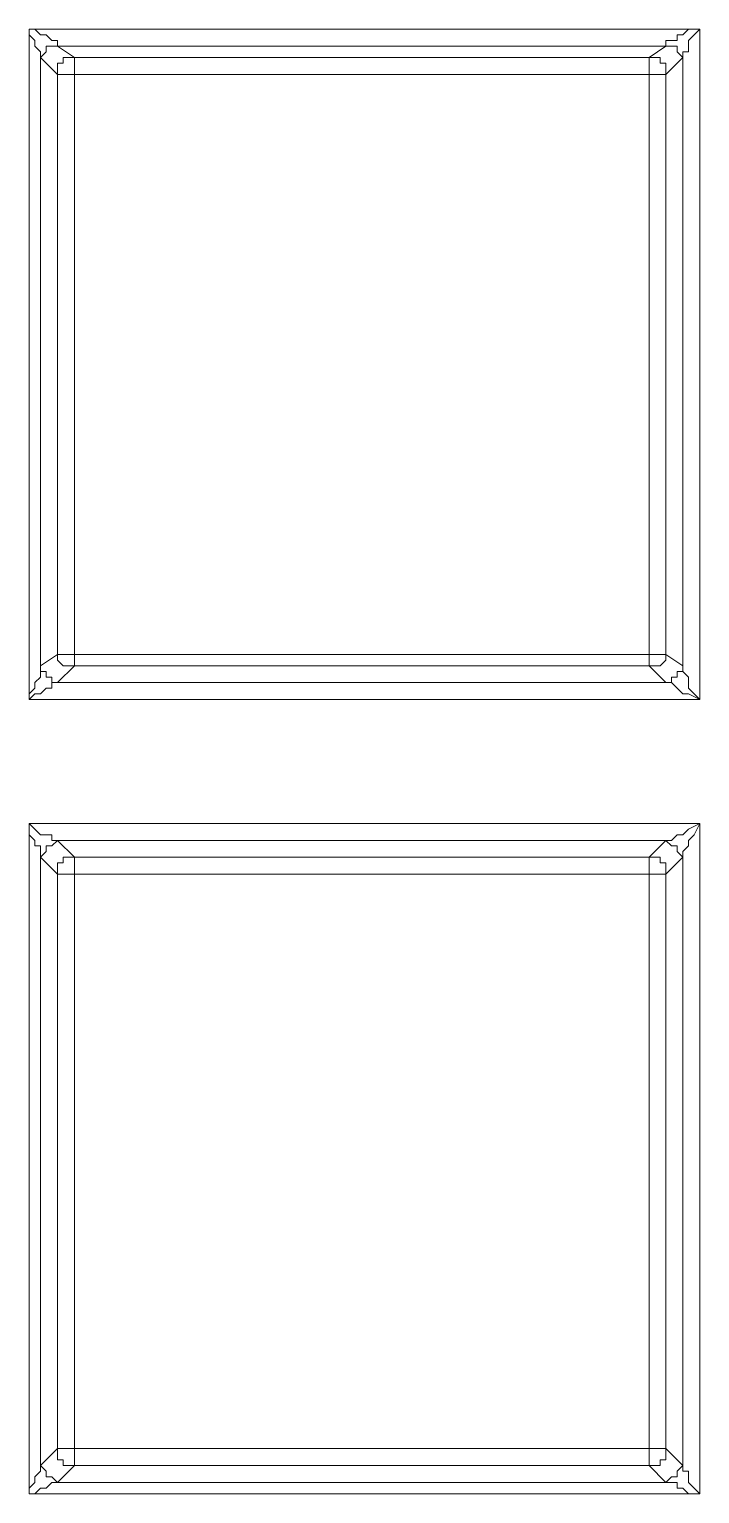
# Model space of a CAD drawing. Header units: centimetres. Extents: x -12.2 to 12.2, y -6.1 to 6.1.
# Drawn here: x -10.753 to -10.334, y -2.718 to -1.801 of the extents above; entities that cross this region are included whole.
import ezdxf

# ---------------------------------------------------------------- set-up
doc = ezdxf.new("R2010")
doc.units = ezdxf.units.CM
doc.header["$MEASUREMENT"] = 0
doc.layers.add('Camada 1', color=7, linetype='Continuous')

msp = doc.modelspace()

# ---------------------------------------------------------------- linework, layer by layer
at = {"layer": 'Camada 1', "lineweight": 9}
for points in [[(-10.75331, -1.80101), (-10.75331, -1.80101), (-10.33351, -1.80101), (-10.33351, -1.80101)], [(-10.75331, -2.22081), (-10.75331, -2.22081), (-10.75331, -1.80101), (-10.75331, -1.80101)], [(-10.33351, -1.80101), (-10.33351, -1.80101), (-10.33351, -2.22081), (-10.33351, -2.22081)], [(-10.35467, -1.81159), (-10.35467, -1.81159), (-10.73567, -1.81159), (-10.73567, -1.81159)], [(-10.73567, -1.81159), (-10.73567, -1.81159), (-10.72509, -1.81864), (-10.72509, -1.81864)], [(-10.36526, -1.81864), (-10.36526, -1.81864), (-10.35467, -1.81159), (-10.35467, -1.81159)], [(-10.74626, -1.81864), (-10.74626, -1.81864), (-10.74626, -2.19965), (-10.74626, -2.19965)], [(-10.73567, -1.82923), (-10.73567, -1.82923), (-10.74626, -1.81864), (-10.74626, -1.81864)], [(-10.72509, -1.81864), (-10.72509, -1.81864), (-10.36526, -1.81864), (-10.36526, -1.81864)], [(-10.34409, -1.81864), (-10.34409, -1.81864), (-10.35467, -1.82923), (-10.35467, -1.82923)], [(-10.34409, -2.19965), (-10.34409, -2.19965), (-10.34409, -1.81864), (-10.34409, -1.81864)], [(-10.73567, -2.19259), (-10.73567, -2.19259), (-10.73567, -1.82923), (-10.73567, -1.82923)], [(-10.72509, -1.82923), (-10.72509, -1.82923), (-10.72509, -2.19259), (-10.72509, -2.19259)], [(-10.36526, -1.82923), (-10.36526, -1.82923), (-10.72509, -1.82923), (-10.72509, -1.82923)], [(-10.36526, -2.19259), (-10.36526, -2.19259), (-10.36526, -1.82923), (-10.36526, -1.82923)], [(-10.35467, -1.82923), (-10.35467, -1.82923), (-10.35467, -2.19259), (-10.35467, -2.19259)], [(-10.74626, -2.19965), (-10.74626, -2.19965), (-10.73567, -2.19259), (-10.73567, -2.19259)], [(-10.72509, -2.19965), (-10.72509, -2.19965), (-10.73567, -2.21023), (-10.73567, -2.21023)], [(-10.72509, -2.19259), (-10.72509, -2.19259), (-10.36526, -2.19259), (-10.36526, -2.19259)], [(-10.36526, -2.19965), (-10.36526, -2.19965), (-10.72509, -2.19965), (-10.72509, -2.19965)], [(-10.35467, -2.21023), (-10.35467, -2.21023), (-10.36526, -2.19965), (-10.36526, -2.19965)], [(-10.35467, -2.19259), (-10.35467, -2.19259), (-10.34409, -2.19965), (-10.34409, -2.19965)], [(-10.73567, -2.21023), (-10.73567, -2.21023), (-10.35467, -2.21023), (-10.35467, -2.21023)], [(-10.33351, -2.22081), (-10.33351, -2.22081), (-10.75331, -2.22081), (-10.75331, -2.22081)], [(-10.75331, -2.29842), (-10.75331, -2.29842), (-10.33351, -2.29842), (-10.33351, -2.29842)], [(-10.75331, -2.71823), (-10.75331, -2.71823), (-10.75331, -2.29842), (-10.75331, -2.29842)], [(-10.33351, -2.29842), (-10.33351, -2.29842), (-10.33351, -2.71823), (-10.33351, -2.71823)], [(-10.35467, -2.30901), (-10.35467, -2.30901), (-10.73567, -2.30901), (-10.73567, -2.30901)], [(-10.73567, -2.30901), (-10.73567, -2.30901), (-10.72509, -2.31959), (-10.72509, -2.31959)], [(-10.36526, -2.31959), (-10.36526, -2.31959), (-10.35467, -2.30901), (-10.35467, -2.30901)], [(-10.74626, -2.31959), (-10.74626, -2.31959), (-10.74626, -2.70059), (-10.74626, -2.70059)], [(-10.73567, -2.33017), (-10.73567, -2.33017), (-10.74626, -2.31959), (-10.74626, -2.31959)], [(-10.72509, -2.31959), (-10.72509, -2.31959), (-10.36526, -2.31959), (-10.36526, -2.31959)], [(-10.34409, -2.31959), (-10.34409, -2.31959), (-10.35467, -2.33017), (-10.35467, -2.33017)], [(-10.34409, -2.70059), (-10.34409, -2.70059), (-10.34409, -2.31959), (-10.34409, -2.31959)], [(-10.73567, -2.69001), (-10.73567, -2.69001), (-10.73567, -2.33017), (-10.73567, -2.33017)], [(-10.36526, -2.33017), (-10.36526, -2.33017), (-10.72509, -2.33017), (-10.72509, -2.33017)], [(-10.72509, -2.33017), (-10.72509, -2.33017), (-10.72509, -2.69001), (-10.72509, -2.69001)], [(-10.36526, -2.69001), (-10.36526, -2.69001), (-10.36526, -2.33017), (-10.36526, -2.33017)], [(-10.35467, -2.33017), (-10.35467, -2.33017), (-10.35467, -2.69001), (-10.35467, -2.69001)], [(-10.74626, -2.70059), (-10.74626, -2.70059), (-10.73567, -2.69001), (-10.73567, -2.69001)], [(-10.72509, -2.69001), (-10.72509, -2.69001), (-10.36526, -2.69001), (-10.36526, -2.69001)], [(-10.35467, -2.69001), (-10.35467, -2.69001), (-10.34409, -2.70059), (-10.34409, -2.70059)], [(-10.72509, -2.70059), (-10.72509, -2.70059), (-10.73567, -2.71117), (-10.73567, -2.71117)], [(-10.36526, -2.70059), (-10.36526, -2.70059), (-10.72509, -2.70059), (-10.72509, -2.70059)], [(-10.35467, -2.71117), (-10.35467, -2.71117), (-10.36526, -2.70059), (-10.36526, -2.70059)], [(-10.73567, -2.71117), (-10.73567, -2.71117), (-10.35467, -2.71117), (-10.35467, -2.71117)], [(-10.33351, -2.71823), (-10.33351, -2.71823), (-10.75331, -2.71823), (-10.75331, -2.71823)]]:
    msp.add_open_spline(points, degree=3, dxfattribs=at)
for points, knots in [([(-10.74626, -1.81864), (-10.74626, -1.81864), (-10.74626, -1.81864), (-10.74626, -1.81864), (-10.74626, -1.81864), (-10.74626, -1.81512), (-10.74626, -1.81512), (-10.74626, -1.81512), (-10.74979, -1.81159), (-10.74979, -1.81159), (-10.74979, -1.81159), (-10.74979, -1.80806), (-10.74979, -1.80806), (-10.74979, -1.80806), (-10.75331, -1.80453), (-10.75331, -1.80453), (-10.75331, -1.80453), (-10.75331, -1.80101), (-10.75331, -1.80101)], [0, 0, 0, 0, 0.166667, 0.166667, 0.166667, 0.333333, 0.333333, 0.333333, 0.5, 0.5, 0.5, 0.666667, 0.666667, 0.666667, 0.833333, 0.833333, 0.833333, 1, 1, 1, 1]), ([(-10.75331, -1.80101), (-10.75331, -1.80101), (-10.74979, -1.80101), (-10.74979, -1.80101), (-10.74979, -1.80101), (-10.74626, -1.80453), (-10.74626, -1.80453), (-10.74626, -1.80453), (-10.74273, -1.80453), (-10.74273, -1.80453), (-10.74273, -1.80453), (-10.7392, -1.80806), (-10.7392, -1.80806), (-10.7392, -1.80806), (-10.73567, -1.80806), (-10.73567, -1.80806), (-10.73567, -1.80806), (-10.73567, -1.81159), (-10.73567, -1.81159)], [0, 0, 0, 0, 0.166667, 0.166667, 0.166667, 0.333333, 0.333333, 0.333333, 0.5, 0.5, 0.5, 0.666667, 0.666667, 0.666667, 0.833333, 0.833333, 0.833333, 1, 1, 1, 1]), ([(-10.35467, -1.81159), (-10.35467, -1.81159), (-10.35467, -1.81159), (-10.35467, -1.81159), (-10.35467, -1.81159), (-10.35467, -1.80806), (-10.35467, -1.80806), (-10.35467, -1.80806), (-10.35115, -1.80806), (-10.35115, -1.80806), (-10.35115, -1.80806), (-10.34762, -1.80806), (-10.34762, -1.80806), (-10.34762, -1.80806), (-10.34762, -1.80453), (-10.34762, -1.80453), (-10.34762, -1.80453), (-10.34409, -1.80453), (-10.34409, -1.80453), (-10.34409, -1.80453), (-10.34056, -1.80101), (-10.34056, -1.80101), (-10.34056, -1.80101), (-10.33351, -1.80101), (-10.33351, -1.80101)], [0, 0, 0, 0, 0.125, 0.125, 0.125, 0.25, 0.25, 0.25, 0.375, 0.375, 0.375, 0.5, 0.5, 0.5, 0.625, 0.625, 0.625, 0.75, 0.75, 0.75, 0.875, 0.875, 0.875, 1, 1, 1, 1]), ([(-10.33351, -1.80101), (-10.33351, -1.80101), (-10.33704, -1.80453), (-10.33704, -1.80453), (-10.33704, -1.80453), (-10.34056, -1.80806), (-10.34056, -1.80806), (-10.34056, -1.80806), (-10.34056, -1.81159), (-10.34056, -1.81159), (-10.34056, -1.81159), (-10.34056, -1.81512), (-10.34056, -1.81512), (-10.34056, -1.81512), (-10.34409, -1.81512), (-10.34409, -1.81512), (-10.34409, -1.81512), (-10.34409, -1.81864), (-10.34409, -1.81864)], [0, 0, 0, 0, 0.166667, 0.166667, 0.166667, 0.333333, 0.333333, 0.333333, 0.5, 0.5, 0.5, 0.666667, 0.666667, 0.666667, 0.833333, 0.833333, 0.833333, 1, 1, 1, 1]), ([(-10.74626, -1.81864), (-10.74626, -1.81864), (-10.74626, -1.81864), (-10.74626, -1.81864), (-10.74626, -1.81864), (-10.74273, -1.81512), (-10.74273, -1.81512), (-10.74273, -1.81512), (-10.74273, -1.81159), (-10.74273, -1.81159), (-10.74273, -1.81159), (-10.7392, -1.81159), (-10.7392, -1.81159), (-10.7392, -1.81159), (-10.73567, -1.81159), (-10.73567, -1.81159)], [0, 0, 0, 0, 0.2, 0.2, 0.2, 0.4, 0.4, 0.4, 0.6, 0.6, 0.6, 0.8, 0.8, 0.8, 1, 1, 1, 1]), ([(-10.34409, -1.81864), (-10.34409, -1.81864), (-10.34409, -1.81864), (-10.34409, -1.81864), (-10.34409, -1.81864), (-10.34762, -1.81512), (-10.34762, -1.81512), (-10.34762, -1.81512), (-10.34762, -1.81159), (-10.34762, -1.81159), (-10.34762, -1.81159), (-10.35115, -1.81159), (-10.35115, -1.81159), (-10.35115, -1.81159), (-10.35467, -1.81159), (-10.35467, -1.81159)], [0, 0, 0, 0, 0.2, 0.2, 0.2, 0.4, 0.4, 0.4, 0.6, 0.6, 0.6, 0.8, 0.8, 0.8, 1, 1, 1, 1]), ([(-10.73567, -1.82923), (-10.73567, -1.82923), (-10.73567, -1.8257), (-10.73567, -1.8257), (-10.73567, -1.8257), (-10.73567, -1.82217), (-10.73567, -1.82217), (-10.73567, -1.82217), (-10.73215, -1.82217), (-10.73215, -1.82217), (-10.73215, -1.82217), (-10.73215, -1.81864), (-10.73215, -1.81864), (-10.73215, -1.81864), (-10.72862, -1.81864), (-10.72862, -1.81864), (-10.72862, -1.81864), (-10.72509, -1.81864), (-10.72509, -1.81864)], [0, 0, 0, 0, 0.166667, 0.166667, 0.166667, 0.333333, 0.333333, 0.333333, 0.5, 0.5, 0.5, 0.666667, 0.666667, 0.666667, 0.833333, 0.833333, 0.833333, 1, 1, 1, 1]), ([(-10.72509, -1.82923), (-10.72509, -1.82923), (-10.72509, -1.8257), (-10.72509, -1.8257), (-10.72509, -1.8257), (-10.72509, -1.82217), (-10.72509, -1.82217), (-10.72509, -1.82217), (-10.72509, -1.81864), (-10.72509, -1.81864)], [0, 0, 0, 0, 0.333333, 0.333333, 0.333333, 0.666667, 0.666667, 0.666667, 1, 1, 1, 1]), ([(-10.35467, -1.82923), (-10.35467, -1.82923), (-10.35467, -1.8257), (-10.35467, -1.8257), (-10.35467, -1.8257), (-10.35467, -1.82217), (-10.35467, -1.82217), (-10.35467, -1.82217), (-10.3582, -1.82217), (-10.3582, -1.82217), (-10.3582, -1.82217), (-10.3582, -1.81864), (-10.3582, -1.81864), (-10.3582, -1.81864), (-10.36173, -1.81864), (-10.36173, -1.81864), (-10.36173, -1.81864), (-10.36526, -1.81864), (-10.36526, -1.81864)], [0, 0, 0, 0, 0.166667, 0.166667, 0.166667, 0.333333, 0.333333, 0.333333, 0.5, 0.5, 0.5, 0.666667, 0.666667, 0.666667, 0.833333, 0.833333, 0.833333, 1, 1, 1, 1]), ([(-10.36526, -1.82923), (-10.36526, -1.82923), (-10.36526, -1.8257), (-10.36526, -1.8257), (-10.36526, -1.8257), (-10.36526, -1.82217), (-10.36526, -1.82217), (-10.36526, -1.82217), (-10.36526, -1.81864), (-10.36526, -1.81864)], [0, 0, 0, 0, 0.333333, 0.333333, 0.333333, 0.666667, 0.666667, 0.666667, 1, 1, 1, 1]), ([(-10.73567, -1.82923), (-10.73567, -1.82923), (-10.73567, -1.82923), (-10.73567, -1.82923), (-10.73567, -1.82923), (-10.73215, -1.82923), (-10.73215, -1.82923), (-10.73215, -1.82923), (-10.72862, -1.82923), (-10.72862, -1.82923), (-10.72862, -1.82923), (-10.72509, -1.82923), (-10.72509, -1.82923)], [0, 0, 0, 0, 0.25, 0.25, 0.25, 0.5, 0.5, 0.5, 0.75, 0.75, 0.75, 1, 1, 1, 1]), ([(-10.36526, -1.82923), (-10.36526, -1.82923), (-10.36173, -1.82923), (-10.36173, -1.82923), (-10.36173, -1.82923), (-10.3582, -1.82923), (-10.3582, -1.82923), (-10.3582, -1.82923), (-10.35467, -1.82923), (-10.35467, -1.82923)], [0, 0, 0, 0, 0.333333, 0.333333, 0.333333, 0.666667, 0.666667, 0.666667, 1, 1, 1, 1]), ([(-10.75331, -2.22081), (-10.75331, -2.22081), (-10.75331, -2.21728), (-10.75331, -2.21728), (-10.75331, -2.21728), (-10.74979, -2.21376), (-10.74979, -2.21376), (-10.74979, -2.21376), (-10.74979, -2.21023), (-10.74979, -2.21023), (-10.74979, -2.21023), (-10.74626, -2.2067), (-10.74626, -2.2067), (-10.74626, -2.2067), (-10.74626, -2.20317), (-10.74626, -2.20317), (-10.74626, -2.20317), (-10.74626, -2.19965), (-10.74626, -2.19965)], [0, 0, 0, 0, 0.166667, 0.166667, 0.166667, 0.333333, 0.333333, 0.333333, 0.5, 0.5, 0.5, 0.666667, 0.666667, 0.666667, 0.833333, 0.833333, 0.833333, 1, 1, 1, 1]), ([(-10.74626, -2.19965), (-10.74626, -2.19965), (-10.74626, -2.20317), (-10.74626, -2.20317), (-10.74626, -2.20317), (-10.74273, -2.20317), (-10.74273, -2.20317), (-10.74273, -2.20317), (-10.74273, -2.2067), (-10.74273, -2.2067), (-10.74273, -2.2067), (-10.7392, -2.2067), (-10.7392, -2.2067), (-10.7392, -2.2067), (-10.7392, -2.21023), (-10.7392, -2.21023), (-10.7392, -2.21023), (-10.73567, -2.21023), (-10.73567, -2.21023)], [0, 0, 0, 0, 0.166667, 0.166667, 0.166667, 0.333333, 0.333333, 0.333333, 0.5, 0.5, 0.5, 0.666667, 0.666667, 0.666667, 0.833333, 0.833333, 0.833333, 1, 1, 1, 1]), ([(-10.73567, -2.19259), (-10.73567, -2.19259), (-10.73567, -2.19259), (-10.73567, -2.19259), (-10.73567, -2.19259), (-10.73567, -2.19612), (-10.73567, -2.19612), (-10.73567, -2.19612), (-10.73215, -2.19965), (-10.73215, -2.19965), (-10.73215, -2.19965), (-10.72862, -2.19965), (-10.72862, -2.19965), (-10.72862, -2.19965), (-10.72509, -2.19965), (-10.72509, -2.19965)], [0, 0, 0, 0, 0.2, 0.2, 0.2, 0.4, 0.4, 0.4, 0.6, 0.6, 0.6, 0.8, 0.8, 0.8, 1, 1, 1, 1]), ([(-10.73567, -2.19259), (-10.73567, -2.19259), (-10.73567, -2.19259), (-10.73567, -2.19259), (-10.73567, -2.19259), (-10.73215, -2.19259), (-10.73215, -2.19259), (-10.73215, -2.19259), (-10.72862, -2.19259), (-10.72862, -2.19259), (-10.72862, -2.19259), (-10.72509, -2.19259), (-10.72509, -2.19259)], [0, 0, 0, 0, 0.25, 0.25, 0.25, 0.5, 0.5, 0.5, 0.75, 0.75, 0.75, 1, 1, 1, 1]), ([(-10.72509, -2.19965), (-10.72509, -2.19965), (-10.72509, -2.19965), (-10.72509, -2.19965), (-10.72509, -2.19965), (-10.72509, -2.19612), (-10.72509, -2.19612), (-10.72509, -2.19612), (-10.72509, -2.19259), (-10.72509, -2.19259)], [0, 0, 0, 0, 0.333333, 0.333333, 0.333333, 0.666667, 0.666667, 0.666667, 1, 1, 1, 1]), ([(-10.36526, -2.19965), (-10.36526, -2.19965), (-10.36173, -2.19965), (-10.36173, -2.19965), (-10.36173, -2.19965), (-10.3582, -2.19965), (-10.3582, -2.19965), (-10.3582, -2.19965), (-10.35467, -2.19612), (-10.35467, -2.19612), (-10.35467, -2.19612), (-10.35467, -2.19259), (-10.35467, -2.19259)], [0, 0, 0, 0, 0.25, 0.25, 0.25, 0.5, 0.5, 0.5, 0.75, 0.75, 0.75, 1, 1, 1, 1]), ([(-10.36526, -2.19965), (-10.36526, -2.19965), (-10.36526, -2.19965), (-10.36526, -2.19965), (-10.36526, -2.19965), (-10.36526, -2.19612), (-10.36526, -2.19612), (-10.36526, -2.19612), (-10.36526, -2.19259), (-10.36526, -2.19259)], [0, 0, 0, 0, 0.333333, 0.333333, 0.333333, 0.666667, 0.666667, 0.666667, 1, 1, 1, 1]), ([(-10.36526, -2.19259), (-10.36526, -2.19259), (-10.36173, -2.19259), (-10.36173, -2.19259), (-10.36173, -2.19259), (-10.3582, -2.19259), (-10.3582, -2.19259), (-10.3582, -2.19259), (-10.35467, -2.19259), (-10.35467, -2.19259)], [0, 0, 0, 0, 0.333333, 0.333333, 0.333333, 0.666667, 0.666667, 0.666667, 1, 1, 1, 1]), ([(-10.35467, -2.21023), (-10.35467, -2.21023), (-10.35467, -2.21023), (-10.35467, -2.21023), (-10.35467, -2.21023), (-10.35115, -2.21023), (-10.35115, -2.21023), (-10.35115, -2.21023), (-10.35115, -2.2067), (-10.35115, -2.2067), (-10.35115, -2.2067), (-10.34762, -2.2067), (-10.34762, -2.2067), (-10.34762, -2.2067), (-10.34762, -2.20317), (-10.34762, -2.20317), (-10.34762, -2.20317), (-10.34409, -2.20317), (-10.34409, -2.20317), (-10.34409, -2.20317), (-10.34409, -2.19965), (-10.34409, -2.19965)], [0, 0, 0, 0, 0.142857, 0.142857, 0.142857, 0.285714, 0.285714, 0.285714, 0.428571, 0.428571, 0.428571, 0.571429, 0.571429, 0.571429, 0.714286, 0.714286, 0.714286, 0.857143, 0.857143, 0.857143, 1, 1, 1, 1]), ([(-10.34409, -2.19965), (-10.34409, -2.19965), (-10.34409, -2.19965), (-10.34409, -2.19965), (-10.34409, -2.19965), (-10.34409, -2.20317), (-10.34409, -2.20317), (-10.34409, -2.20317), (-10.34056, -2.2067), (-10.34056, -2.2067), (-10.34056, -2.2067), (-10.34056, -2.21023), (-10.34056, -2.21023), (-10.34056, -2.21023), (-10.34056, -2.21376), (-10.34056, -2.21376), (-10.34056, -2.21376), (-10.33704, -2.21728), (-10.33704, -2.21728), (-10.33704, -2.21728), (-10.33351, -2.22081), (-10.33351, -2.22081)], [0, 0, 0, 0, 0.142857, 0.142857, 0.142857, 0.285714, 0.285714, 0.285714, 0.428571, 0.428571, 0.428571, 0.571429, 0.571429, 0.571429, 0.714286, 0.714286, 0.714286, 0.857143, 0.857143, 0.857143, 1, 1, 1, 1]), ([(-10.73567, -2.21023), (-10.73567, -2.21023), (-10.73567, -2.21023), (-10.73567, -2.21023), (-10.73567, -2.21023), (-10.7392, -2.21023), (-10.7392, -2.21023), (-10.7392, -2.21023), (-10.7392, -2.21376), (-10.7392, -2.21376), (-10.7392, -2.21376), (-10.74273, -2.21376), (-10.74273, -2.21376), (-10.74273, -2.21376), (-10.74626, -2.21728), (-10.74626, -2.21728), (-10.74626, -2.21728), (-10.74979, -2.21728), (-10.74979, -2.21728), (-10.74979, -2.21728), (-10.75331, -2.22081), (-10.75331, -2.22081)], [0, 0, 0, 0, 0.142857, 0.142857, 0.142857, 0.285714, 0.285714, 0.285714, 0.428571, 0.428571, 0.428571, 0.571429, 0.571429, 0.571429, 0.714286, 0.714286, 0.714286, 0.857143, 0.857143, 0.857143, 1, 1, 1, 1]), ([(-10.33351, -2.22081), (-10.33351, -2.22081), (-10.34056, -2.21728), (-10.34056, -2.21728), (-10.34056, -2.21728), (-10.34409, -2.21728), (-10.34409, -2.21728), (-10.34409, -2.21728), (-10.34762, -2.21376), (-10.34762, -2.21376), (-10.34762, -2.21376), (-10.35115, -2.21023), (-10.35115, -2.21023), (-10.35115, -2.21023), (-10.35467, -2.21023), (-10.35467, -2.21023)], [0, 0, 0, 0, 0.2, 0.2, 0.2, 0.4, 0.4, 0.4, 0.6, 0.6, 0.6, 0.8, 0.8, 0.8, 1, 1, 1, 1]), ([(-10.74626, -2.31959), (-10.74626, -2.31959), (-10.74626, -2.31959), (-10.74626, -2.31959), (-10.74626, -2.31959), (-10.74626, -2.31606), (-10.74626, -2.31606), (-10.74626, -2.31606), (-10.74626, -2.31253), (-10.74626, -2.31253), (-10.74626, -2.31253), (-10.74979, -2.31253), (-10.74979, -2.31253), (-10.74979, -2.31253), (-10.74979, -2.30901), (-10.74979, -2.30901), (-10.74979, -2.30901), (-10.75331, -2.30548), (-10.75331, -2.30548), (-10.75331, -2.30548), (-10.75331, -2.29842), (-10.75331, -2.29842)], [0, 0, 0, 0, 0.142857, 0.142857, 0.142857, 0.285714, 0.285714, 0.285714, 0.428571, 0.428571, 0.428571, 0.571429, 0.571429, 0.571429, 0.714286, 0.714286, 0.714286, 0.857143, 0.857143, 0.857143, 1, 1, 1, 1]), ([(-10.75331, -2.29842), (-10.75331, -2.29842), (-10.74979, -2.30195), (-10.74979, -2.30195), (-10.74979, -2.30195), (-10.74626, -2.30548), (-10.74626, -2.30548), (-10.74626, -2.30548), (-10.74273, -2.30548), (-10.74273, -2.30548), (-10.74273, -2.30548), (-10.7392, -2.30548), (-10.7392, -2.30548), (-10.7392, -2.30548), (-10.7392, -2.30901), (-10.7392, -2.30901), (-10.7392, -2.30901), (-10.73567, -2.30901), (-10.73567, -2.30901)], [0, 0, 0, 0, 0.166667, 0.166667, 0.166667, 0.333333, 0.333333, 0.333333, 0.5, 0.5, 0.5, 0.666667, 0.666667, 0.666667, 0.833333, 0.833333, 0.833333, 1, 1, 1, 1]), ([(-10.35467, -2.30901), (-10.35467, -2.30901), (-10.35467, -2.30901), (-10.35467, -2.30901), (-10.35467, -2.30901), (-10.35115, -2.30901), (-10.35115, -2.30901), (-10.35115, -2.30901), (-10.34762, -2.30548), (-10.34762, -2.30548), (-10.34762, -2.30548), (-10.34409, -2.30548), (-10.34409, -2.30548), (-10.34409, -2.30548), (-10.34056, -2.30195), (-10.34056, -2.30195), (-10.34056, -2.30195), (-10.33351, -2.29842), (-10.33351, -2.29842)], [0, 0, 0, 0, 0.166667, 0.166667, 0.166667, 0.333333, 0.333333, 0.333333, 0.5, 0.5, 0.5, 0.666667, 0.666667, 0.666667, 0.833333, 0.833333, 0.833333, 1, 1, 1, 1]), ([(-10.33351, -2.29842), (-10.33351, -2.29842), (-10.33704, -2.30548), (-10.33704, -2.30548), (-10.33704, -2.30548), (-10.34056, -2.30901), (-10.34056, -2.30901), (-10.34056, -2.30901), (-10.34056, -2.31253), (-10.34056, -2.31253), (-10.34056, -2.31253), (-10.34409, -2.31606), (-10.34409, -2.31606), (-10.34409, -2.31606), (-10.34409, -2.31959), (-10.34409, -2.31959)], [0, 0, 0, 0, 0.2, 0.2, 0.2, 0.4, 0.4, 0.4, 0.6, 0.6, 0.6, 0.8, 0.8, 0.8, 1, 1, 1, 1]), ([(-10.74626, -2.31959), (-10.74626, -2.31959), (-10.74626, -2.31959), (-10.74626, -2.31959), (-10.74626, -2.31959), (-10.74273, -2.31606), (-10.74273, -2.31606), (-10.74273, -2.31606), (-10.74273, -2.31253), (-10.74273, -2.31253), (-10.74273, -2.31253), (-10.7392, -2.31253), (-10.7392, -2.31253), (-10.7392, -2.31253), (-10.73567, -2.30901), (-10.73567, -2.30901)], [0, 0, 0, 0, 0.2, 0.2, 0.2, 0.4, 0.4, 0.4, 0.6, 0.6, 0.6, 0.8, 0.8, 0.8, 1, 1, 1, 1]), ([(-10.34409, -2.31959), (-10.34409, -2.31959), (-10.34409, -2.31959), (-10.34409, -2.31959), (-10.34409, -2.31959), (-10.34762, -2.31606), (-10.34762, -2.31606), (-10.34762, -2.31606), (-10.34762, -2.31253), (-10.34762, -2.31253), (-10.34762, -2.31253), (-10.35115, -2.31253), (-10.35115, -2.31253), (-10.35115, -2.31253), (-10.35467, -2.30901), (-10.35467, -2.30901)], [0, 0, 0, 0, 0.2, 0.2, 0.2, 0.4, 0.4, 0.4, 0.6, 0.6, 0.6, 0.8, 0.8, 0.8, 1, 1, 1, 1]), ([(-10.73567, -2.33017), (-10.73567, -2.33017), (-10.73567, -2.32664), (-10.73567, -2.32664), (-10.73567, -2.32664), (-10.73567, -2.32312), (-10.73567, -2.32312), (-10.73567, -2.32312), (-10.73215, -2.32312), (-10.73215, -2.32312), (-10.73215, -2.32312), (-10.73215, -2.31959), (-10.73215, -2.31959), (-10.73215, -2.31959), (-10.72862, -2.31959), (-10.72862, -2.31959), (-10.72862, -2.31959), (-10.72509, -2.31959), (-10.72509, -2.31959)], [0, 0, 0, 0, 0.166667, 0.166667, 0.166667, 0.333333, 0.333333, 0.333333, 0.5, 0.5, 0.5, 0.666667, 0.666667, 0.666667, 0.833333, 0.833333, 0.833333, 1, 1, 1, 1]), ([(-10.72509, -2.33017), (-10.72509, -2.33017), (-10.72509, -2.32664), (-10.72509, -2.32664), (-10.72509, -2.32664), (-10.72509, -2.32312), (-10.72509, -2.32312), (-10.72509, -2.32312), (-10.72509, -2.31959), (-10.72509, -2.31959)], [0, 0, 0, 0, 0.333333, 0.333333, 0.333333, 0.666667, 0.666667, 0.666667, 1, 1, 1, 1]), ([(-10.35467, -2.33017), (-10.35467, -2.33017), (-10.35467, -2.32664), (-10.35467, -2.32664), (-10.35467, -2.32664), (-10.35467, -2.32312), (-10.35467, -2.32312), (-10.35467, -2.32312), (-10.3582, -2.32312), (-10.3582, -2.32312), (-10.3582, -2.32312), (-10.3582, -2.31959), (-10.3582, -2.31959), (-10.3582, -2.31959), (-10.36173, -2.31959), (-10.36173, -2.31959), (-10.36173, -2.31959), (-10.36526, -2.31959), (-10.36526, -2.31959)], [0, 0, 0, 0, 0.166667, 0.166667, 0.166667, 0.333333, 0.333333, 0.333333, 0.5, 0.5, 0.5, 0.666667, 0.666667, 0.666667, 0.833333, 0.833333, 0.833333, 1, 1, 1, 1]), ([(-10.36526, -2.33017), (-10.36526, -2.33017), (-10.36526, -2.32664), (-10.36526, -2.32664), (-10.36526, -2.32664), (-10.36526, -2.32312), (-10.36526, -2.32312), (-10.36526, -2.32312), (-10.36526, -2.31959), (-10.36526, -2.31959)], [0, 0, 0, 0, 0.333333, 0.333333, 0.333333, 0.666667, 0.666667, 0.666667, 1, 1, 1, 1]), ([(-10.73567, -2.33017), (-10.73567, -2.33017), (-10.73567, -2.33017), (-10.73567, -2.33017), (-10.73567, -2.33017), (-10.73215, -2.33017), (-10.73215, -2.33017), (-10.73215, -2.33017), (-10.72862, -2.33017), (-10.72862, -2.33017), (-10.72862, -2.33017), (-10.72509, -2.33017), (-10.72509, -2.33017)], [0, 0, 0, 0, 0.25, 0.25, 0.25, 0.5, 0.5, 0.5, 0.75, 0.75, 0.75, 1, 1, 1, 1]), ([(-10.36526, -2.33017), (-10.36526, -2.33017), (-10.36173, -2.33017), (-10.36173, -2.33017), (-10.36173, -2.33017), (-10.3582, -2.33017), (-10.3582, -2.33017), (-10.3582, -2.33017), (-10.35467, -2.33017), (-10.35467, -2.33017)], [0, 0, 0, 0, 0.333333, 0.333333, 0.333333, 0.666667, 0.666667, 0.666667, 1, 1, 1, 1]), ([(-10.73567, -2.69001), (-10.73567, -2.69001), (-10.73567, -2.69353), (-10.73567, -2.69353), (-10.73567, -2.69353), (-10.73567, -2.69706), (-10.73567, -2.69706), (-10.73567, -2.69706), (-10.73215, -2.69706), (-10.73215, -2.69706), (-10.73215, -2.69706), (-10.73215, -2.70059), (-10.73215, -2.70059), (-10.73215, -2.70059), (-10.72862, -2.70059), (-10.72862, -2.70059), (-10.72862, -2.70059), (-10.72509, -2.70059), (-10.72509, -2.70059)], [0, 0, 0, 0, 0.166667, 0.166667, 0.166667, 0.333333, 0.333333, 0.333333, 0.5, 0.5, 0.5, 0.666667, 0.666667, 0.666667, 0.833333, 0.833333, 0.833333, 1, 1, 1, 1]), ([(-10.73567, -2.69001), (-10.73567, -2.69001), (-10.73567, -2.69001), (-10.73567, -2.69001), (-10.73567, -2.69001), (-10.73215, -2.69001), (-10.73215, -2.69001), (-10.73215, -2.69001), (-10.72862, -2.69001), (-10.72862, -2.69001), (-10.72862, -2.69001), (-10.72509, -2.69001), (-10.72509, -2.69001)], [0, 0, 0, 0, 0.25, 0.25, 0.25, 0.5, 0.5, 0.5, 0.75, 0.75, 0.75, 1, 1, 1, 1]), ([(-10.72509, -2.70059), (-10.72509, -2.70059), (-10.72509, -2.70059), (-10.72509, -2.70059), (-10.72509, -2.70059), (-10.72509, -2.69706), (-10.72509, -2.69706), (-10.72509, -2.69706), (-10.72509, -2.69353), (-10.72509, -2.69353), (-10.72509, -2.69353), (-10.72509, -2.69001), (-10.72509, -2.69001)], [0, 0, 0, 0, 0.25, 0.25, 0.25, 0.5, 0.5, 0.5, 0.75, 0.75, 0.75, 1, 1, 1, 1]), ([(-10.36526, -2.70059), (-10.36526, -2.70059), (-10.36173, -2.70059), (-10.36173, -2.70059), (-10.36173, -2.70059), (-10.3582, -2.70059), (-10.3582, -2.70059), (-10.3582, -2.70059), (-10.3582, -2.69706), (-10.3582, -2.69706), (-10.3582, -2.69706), (-10.35467, -2.69706), (-10.35467, -2.69706), (-10.35467, -2.69706), (-10.35467, -2.69353), (-10.35467, -2.69353), (-10.35467, -2.69353), (-10.35467, -2.69001), (-10.35467, -2.69001)], [0, 0, 0, 0, 0.166667, 0.166667, 0.166667, 0.333333, 0.333333, 0.333333, 0.5, 0.5, 0.5, 0.666667, 0.666667, 0.666667, 0.833333, 0.833333, 0.833333, 1, 1, 1, 1]), ([(-10.36526, -2.70059), (-10.36526, -2.70059), (-10.36526, -2.70059), (-10.36526, -2.70059), (-10.36526, -2.70059), (-10.36526, -2.69706), (-10.36526, -2.69706), (-10.36526, -2.69706), (-10.36526, -2.69353), (-10.36526, -2.69353), (-10.36526, -2.69353), (-10.36526, -2.69001), (-10.36526, -2.69001)], [0, 0, 0, 0, 0.25, 0.25, 0.25, 0.5, 0.5, 0.5, 0.75, 0.75, 0.75, 1, 1, 1, 1]), ([(-10.36526, -2.69001), (-10.36526, -2.69001), (-10.36173, -2.69001), (-10.36173, -2.69001), (-10.36173, -2.69001), (-10.3582, -2.69001), (-10.3582, -2.69001), (-10.3582, -2.69001), (-10.35467, -2.69001), (-10.35467, -2.69001)], [0, 0, 0, 0, 0.333333, 0.333333, 0.333333, 0.666667, 0.666667, 0.666667, 1, 1, 1, 1]), ([(-10.75331, -2.71823), (-10.75331, -2.71823), (-10.75331, -2.7147), (-10.75331, -2.7147), (-10.75331, -2.7147), (-10.74979, -2.71117), (-10.74979, -2.71117), (-10.74979, -2.71117), (-10.74979, -2.70765), (-10.74979, -2.70765), (-10.74979, -2.70765), (-10.74626, -2.70412), (-10.74626, -2.70412), (-10.74626, -2.70412), (-10.74626, -2.70059), (-10.74626, -2.70059)], [0, 0, 0, 0, 0.2, 0.2, 0.2, 0.4, 0.4, 0.4, 0.6, 0.6, 0.6, 0.8, 0.8, 0.8, 1, 1, 1, 1]), ([(-10.74626, -2.70059), (-10.74626, -2.70059), (-10.74626, -2.70059), (-10.74626, -2.70059), (-10.74626, -2.70059), (-10.74273, -2.70412), (-10.74273, -2.70412), (-10.74273, -2.70412), (-10.74273, -2.70765), (-10.74273, -2.70765), (-10.74273, -2.70765), (-10.7392, -2.70765), (-10.7392, -2.70765), (-10.7392, -2.70765), (-10.73567, -2.71117), (-10.73567, -2.71117)], [0, 0, 0, 0, 0.2, 0.2, 0.2, 0.4, 0.4, 0.4, 0.6, 0.6, 0.6, 0.8, 0.8, 0.8, 1, 1, 1, 1]), ([(-10.35467, -2.71117), (-10.35467, -2.71117), (-10.35467, -2.71117), (-10.35467, -2.71117), (-10.35467, -2.71117), (-10.35115, -2.70765), (-10.35115, -2.70765), (-10.35115, -2.70765), (-10.34762, -2.70765), (-10.34762, -2.70765), (-10.34762, -2.70765), (-10.34762, -2.70412), (-10.34762, -2.70412), (-10.34762, -2.70412), (-10.34409, -2.70059), (-10.34409, -2.70059)], [0, 0, 0, 0, 0.2, 0.2, 0.2, 0.4, 0.4, 0.4, 0.6, 0.6, 0.6, 0.8, 0.8, 0.8, 1, 1, 1, 1]), ([(-10.34409, -2.70059), (-10.34409, -2.70059), (-10.34409, -2.70059), (-10.34409, -2.70059), (-10.34409, -2.70059), (-10.34409, -2.70412), (-10.34409, -2.70412), (-10.34409, -2.70412), (-10.34056, -2.70412), (-10.34056, -2.70412), (-10.34056, -2.70412), (-10.34056, -2.70765), (-10.34056, -2.70765), (-10.34056, -2.70765), (-10.34056, -2.71117), (-10.34056, -2.71117), (-10.34056, -2.71117), (-10.33704, -2.7147), (-10.33704, -2.7147), (-10.33704, -2.7147), (-10.33351, -2.71823), (-10.33351, -2.71823)], [0, 0, 0, 0, 0.142857, 0.142857, 0.142857, 0.285714, 0.285714, 0.285714, 0.428571, 0.428571, 0.428571, 0.571429, 0.571429, 0.571429, 0.714286, 0.714286, 0.714286, 0.857143, 0.857143, 0.857143, 1, 1, 1, 1]), ([(-10.73567, -2.71117), (-10.73567, -2.71117), (-10.73567, -2.71117), (-10.73567, -2.71117), (-10.73567, -2.71117), (-10.7392, -2.71117), (-10.7392, -2.71117), (-10.7392, -2.71117), (-10.74273, -2.7147), (-10.74273, -2.7147), (-10.74273, -2.7147), (-10.74626, -2.7147), (-10.74626, -2.7147), (-10.74626, -2.7147), (-10.74979, -2.71823), (-10.74979, -2.71823), (-10.74979, -2.71823), (-10.75331, -2.71823), (-10.75331, -2.71823)], [0, 0, 0, 0, 0.166667, 0.166667, 0.166667, 0.333333, 0.333333, 0.333333, 0.5, 0.5, 0.5, 0.666667, 0.666667, 0.666667, 0.833333, 0.833333, 0.833333, 1, 1, 1, 1]), ([(-10.33351, -2.71823), (-10.33351, -2.71823), (-10.34056, -2.71823), (-10.34056, -2.71823), (-10.34056, -2.71823), (-10.34409, -2.7147), (-10.34409, -2.7147), (-10.34409, -2.7147), (-10.34762, -2.7147), (-10.34762, -2.7147), (-10.34762, -2.7147), (-10.34762, -2.71117), (-10.34762, -2.71117), (-10.34762, -2.71117), (-10.35115, -2.71117), (-10.35115, -2.71117), (-10.35115, -2.71117), (-10.35467, -2.71117), (-10.35467, -2.71117)], [0, 0, 0, 0, 0.166667, 0.166667, 0.166667, 0.333333, 0.333333, 0.333333, 0.5, 0.5, 0.5, 0.666667, 0.666667, 0.666667, 0.833333, 0.833333, 0.833333, 1, 1, 1, 1])]:
    msp.add_open_spline(points, degree=3, knots=knots, dxfattribs=at)

doc.saveas('drawing.dxf')
